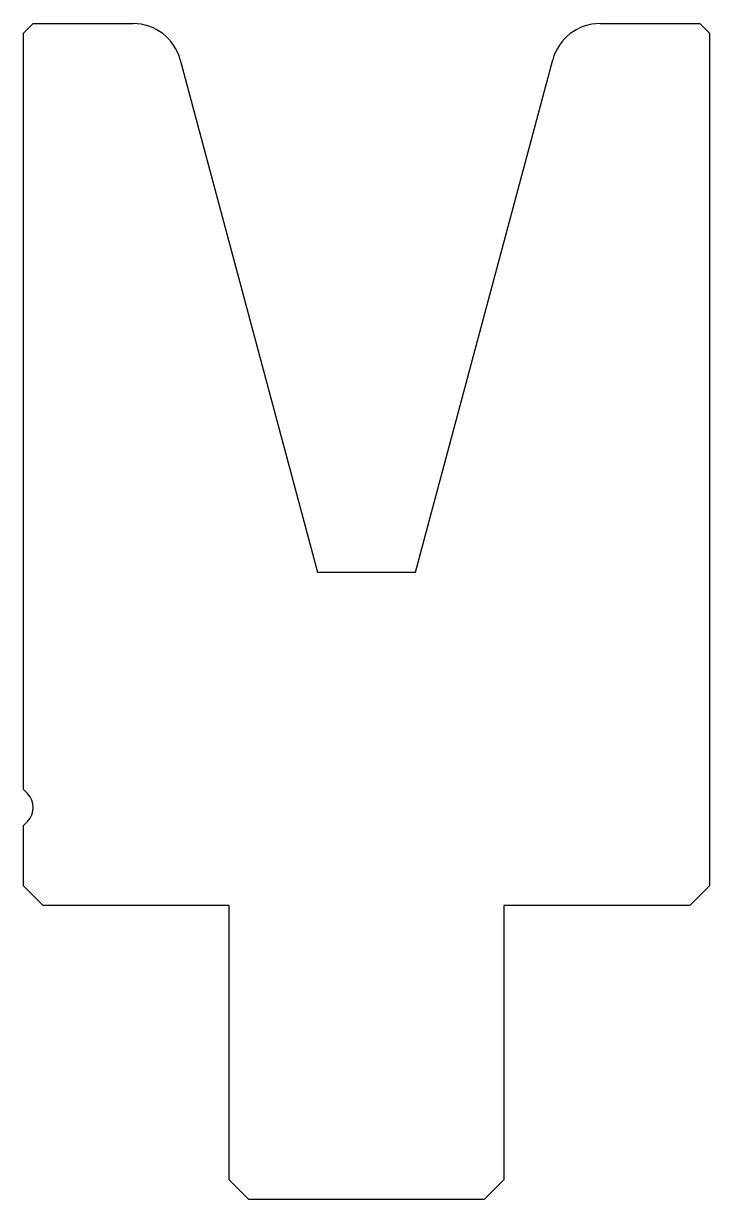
# Model space of a CAD drawing. Header units: metres. Extents: x -17.5 to 17.5, y 0 to 60.
import ezdxf

# ---------------------------------------------------------------- set-up
doc = ezdxf.new("R2010")
doc.units = ezdxf.units.M

msp = doc.modelspace()

# ---------------------------------------------------------------- linework, layer by layer
for p, q in [((-17, 60), (-17.5, 59.5)), ((-17, 60), (-11.918317, 60)), ((11.918317, 60), (17, 60)), ((17.5, 59.5), (17, 60)), ((-17.5, 20.914214), (-17.5, 59.5)), ((17.5, 59.5), (17.5, 16)), ((-9.503503, 58.147048), (-2.5, 32.009619)), ((2.5, 32.009619), (9.503503, 58.147048)), ((-2.5, 32.009619), (2.5, 32.009619)), ((-17.5, 20.914214), (-17.292893, 20.707107)), ((-17.292893, 19.292893), (-17.5, 19.085786)), ((-17.5, 16), (-17.5, 19.085786)), ((-17.5, 16), (-16.5, 15)), ((16.5, 15), (17.5, 16)), ((-7, 15), (-16.5, 15)), ((-7, 1), (-7, 15)), ((7, 15), (7, 1)), ((16.5, 15), (7, 15)), ((-7, 1), (-6, 0)), ((6, 0), (7, 1)), ((6, 0), (-6, 0))]:
    msp.add_line(p, q)
for centre, radius, start, end in [((-11.918317, 57.5), 2.5, 15, 90), ((11.918317, 57.5), 2.5, 90, 165), ((-18, 20), 1, 315, 45)]:
    msp.add_arc(centre, radius, start, end)

doc.saveas('drawing.dxf')
